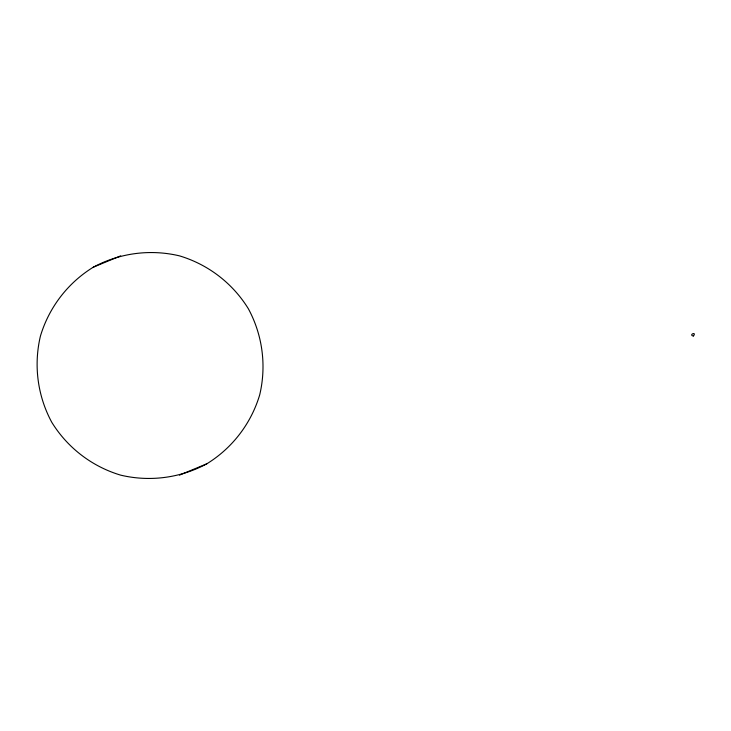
<?xml version="1.0" encoding="UTF-8"?>
<svg xmlns="http://www.w3.org/2000/svg" width="731" height="731" viewBox="0 0 731 731"><rect width="100%" height="100%" fill="white"/><g stroke="black" fill="none" stroke-linecap="round" stroke-linejoin="round"><path stroke-width="1.1" d="M93.303 267.19C67.8 282.915 49.004 307.413 40.415 336.123C33.507 365.272 37.537 395.891 51.755 422.262C67.48 447.765 91.978 466.561 120.688 475.15C149.837 482.067 180.447 478.028 206.818 463.81C232.321 448.085 251.117 423.587 259.697 394.877C266.614 365.728 262.584 335.109 248.357 308.738C232.641 283.235 208.143 264.439 179.442 255.85C150.284 248.933 119.674 252.972 93.303 267.19L120.688 255.85M179.433 475.15L206.809 463.81M693.481 336.022C697.036 331.18 688.355 334.679 693.143 336.068"/></g></svg>
